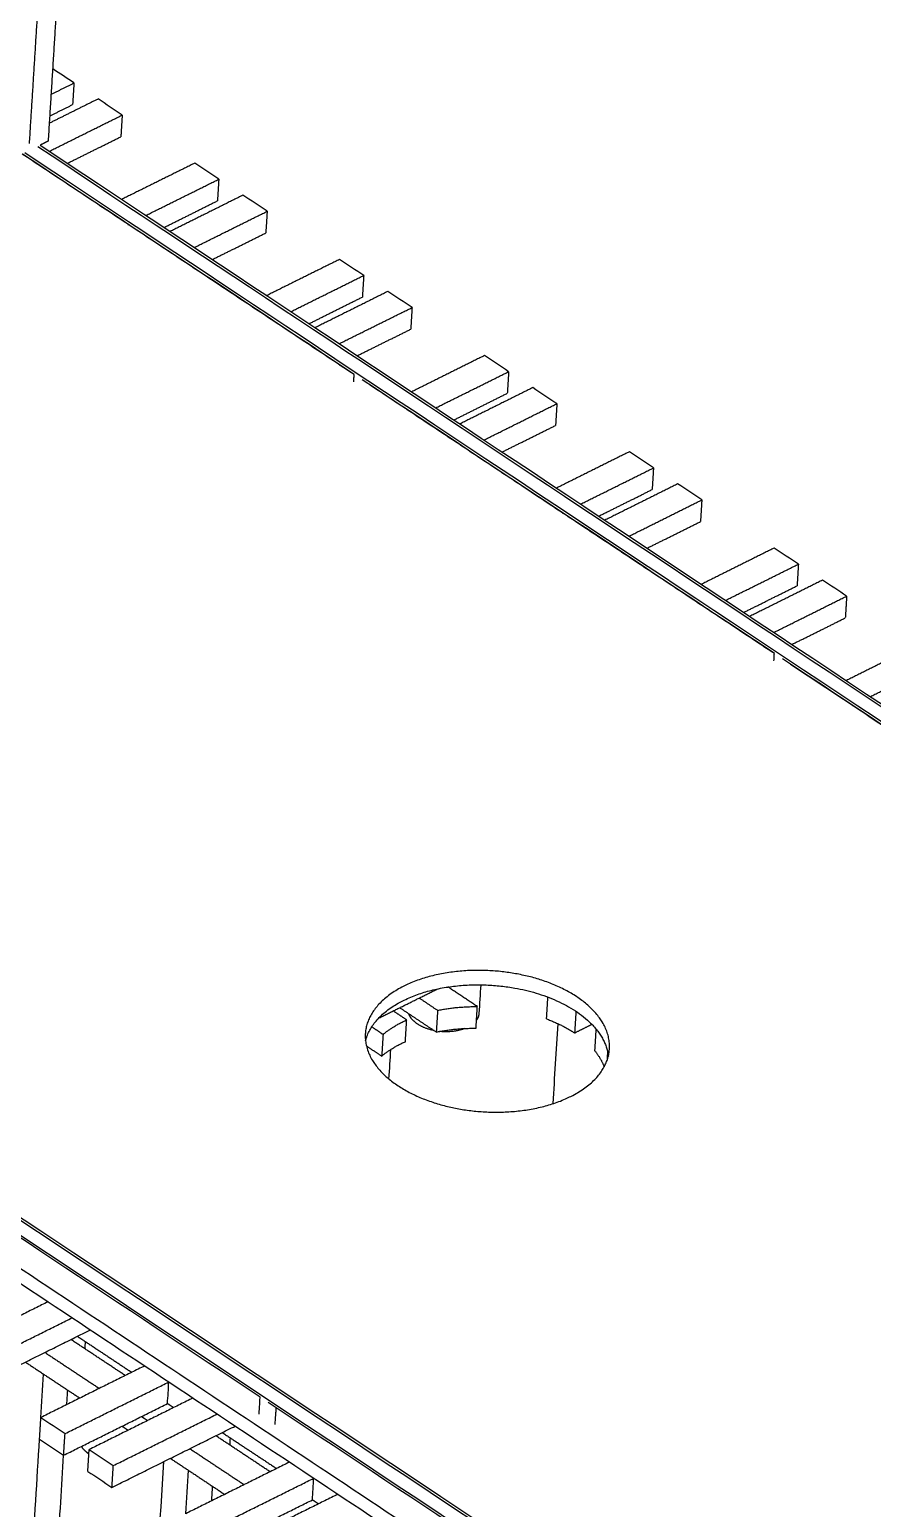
# Model space of a CAD drawing. Header units: centimetres. Extents: x 7653 to 15270, y 5751 to 14937.
# Drawn here: x 12690 to 13318, y 12631 to 13731 of the extents above; entities that cross this region are included whole.
import ezdxf

# ---------------------------------------------------------------- set-up
doc = ezdxf.new("R2010")
doc.units = ezdxf.units.CM
for name, color, linetype, true_color in [('Make2D$Visible$Curves$base', 7, 'Continuous', 0x000000), ('Make2D$Visible$Curves$estructura', 7, 'Continuous', 0x402a2a), ('Make2D$Visible$Curves$techo', 7, 'Continuous', 0x000000)]:
    doc.layers.add(name, color=color, linetype=linetype, true_color=true_color)

msp = doc.modelspace()

# ---------------------------------------------------------------- linework, layer by layer
at = {"layer": 'Make2D$Visible$Curves$base'}
for points, degree in [([(11284.5, 13738.3), (12857.5, 12694.1), (14430.5, 11650)], 2), ([(11283.9, 13727.5), (12856.9, 12683.4), (14429.9, 11639.2)], 2), ([(12723.3, 13691.6), (12718.1, 13695.1), (12712.8, 13698.5), (12707.6, 13702)], 3), ([(12706.4, 13683.2), (12714.9, 13687.4), (12723.3, 13691.6)], 2), ([(12723.3, 13691.6), (12722.8, 13683.5), (12722.3, 13675.5)], 2), ([(12741.3, 13679.7), (12723.2, 13670.7), (12705.1, 13661.7)], 2), ([(12759.2, 13667.7), (12753.2, 13671.7), (12747.3, 13675.7), (12741.3, 13679.7)], 3), ([(12705, 13640.8), (12732.1, 13654.3), (12759.2, 13667.7)], 2), ([(12705.4, 13667.1), (12713.9, 13671.3), (12722.3, 13675.5)], 2), ([(12759.2, 13667.7), (12758.7, 13659.7), (12758.2, 13651.6)], 2), ([(12718.5, 13631.9), (12738.4, 13641.7), (12758.2, 13651.6)], 2), ([(12931.9, 13474.6), (12808.3, 13556.7), (12684.8, 13638.7)], 2), ([(12691.6, 13634.1), (12691.7, 13634.2), (12691.7, 13634.2)], 2), ([(12705.1, 13625.2), (12705.2, 13625.2), (12705.2, 13625.3)], 2), ([(12813.2, 13631.9), (12786.1, 13618.5), (12758.9, 13605)], 2), ([(12831.1, 13620), (12825.2, 13624), (12819.2, 13628), (12813.2, 13631.9)], 3), ([(12776.9, 13593.1), (12804, 13606.5), (12831.1, 13620)], 2), ([(12831.1, 13620), (12830.6, 13611.9), (12830.1, 13603.9)], 2), ([(12790.4, 13584.1), (12810.3, 13594), (12830.1, 13603.9)], 2), ([(12849.1, 13608.1), (12822, 13594.6), (12794.9, 13581.1)], 2), ([(12867.1, 13596.1), (12861.1, 13600.1), (12855.1, 13604.1), (12849.1, 13608.1)], 3), ([(12745.7, 13598.4), (12745.6, 13598.4), (12745.5, 13598.3)], 2), ([(12812.9, 13569.2), (12840, 13582.7), (12867.1, 13596.1)], 2), ([(12867.1, 13596.1), (12866.6, 13588.1), (12866.1, 13580)], 2), ([(12763.5, 13586.4), (12763.6, 13586.4), (12763.6, 13586.5)], 2), ([(12777, 13577.5), (12777.1, 13577.5), (12777.1, 13577.5)], 2), ([(12826.4, 13560.3), (12846.2, 13570.1), (12866.1, 13580)], 2), ([(12781.6, 13574.5), (12781.6, 13574.5), (12781.5, 13574.5)], 2), ([(12799.5, 13562.5), (12799.5, 13562.6), (12799.6, 13562.6)], 2), ([(12921, 13560.3), (12893.9, 13546.9), (12866.8, 13533.4)], 2), ([(12939, 13548.4), (12933, 13552.4), (12927, 13556.4), (12921, 13560.3)], 3), ([(12813, 13553.6), (12813, 13553.6), (12813.1, 13553.7)], 2), ([(12884.8, 13521.5), (12911.9, 13534.9), (12939, 13548.4)], 2), ([(12939, 13548.4), (12938.5, 13540.3), (12938, 13532.3)], 2), ([(12957, 13536.5), (12929.9, 13523), (12902.8, 13509.5)], 2), ([(12975, 13524.5), (12969, 13528.5), (12963, 13532.5), (12957, 13536.5)], 3), ([(12853.5, 13526.8), (12853.5, 13526.8), (12853.4, 13526.7)], 2), ([(12898.3, 13512.5), (12918.1, 13522.4), (12938, 13532.3)], 2), ([(12920.7, 13497.6), (12947.9, 13511.1), (12975, 13524.5)], 2), ([(12975, 13524.5), (12974.5, 13516.5), (12974, 13508.4)], 2), ([(12871.4, 13514.8), (12871.4, 13514.8), (12871.5, 13514.9)], 2), ([(12884.9, 13505.9), (12884.9, 13505.9), (12885, 13505.9)], 2), ([(12889.5, 13502.9), (12889.4, 13502.9), (12889.4, 13502.9)], 2), ([(12934.2, 13488.7), (12954.1, 13498.5), (12974, 13508.4)], 2), ([(12907.3, 13490.9), (12907.4, 13491), (12907.5, 13491)], 2), ([(12920.8, 13482), (12920.9, 13482), (12920.9, 13482.1)], 2), ([(13028.9, 13488.8), (13001.8, 13475.3), (12974.7, 13461.8)], 2), ([(13046.9, 13476.8), (13040.9, 13480.8), (13034.9, 13484.8), (13028.9, 13488.8)], 3), ([(12992.6, 13449.9), (13019.8, 13463.3), (13046.9, 13476.8)], 2), ([(13046.9, 13476.8), (13046.4, 13468.7), (13045.9, 13460.7)], 2), ([(13244.7, 13267), (13094.3, 13366.8), (12943.9, 13466.7)], 2), ([(13006.1, 13440.9), (13026, 13450.8), (13045.9, 13460.7)], 2), ([(13064.8, 13464.9), (13037.7, 13451.4), (13010.6, 13437.9)], 2), ([(13082.8, 13453), (13076.8, 13456.9), (13070.8, 13460.9), (13064.8, 13464.9)], 3), ([(12961.4, 13455.2), (12961.3, 13455.2), (12961.3, 13455.1)], 2), ([(13028.6, 13426), (13055.7, 13439.5), (13082.8, 13453)], 2), ([(13082.8, 13453), (13082.3, 13444.9), (13081.8, 13436.8)], 2), ([(12979.2, 13443.2), (12979.3, 13443.2), (12979.4, 13443.3)], 2), ([(13042.1, 13417.1), (13062, 13426.9), (13081.8, 13436.8)], 2), ([(12992.7, 13434.3), (12992.8, 13434.3), (12992.8, 13434.3)], 2), ([(12997.3, 13431.3), (12997.3, 13431.3), (12997.2, 13431.3)], 2), ([(13015.2, 13419.3), (13015.3, 13419.4), (13015.3, 13419.4)], 2), ([(13136.8, 13417.2), (13109.6, 13403.7), (13082.5, 13390.2)], 2), ([(13154.7, 13405.2), (13148.7, 13409.2), (13142.7, 13413.2), (13136.8, 13417.2)], 3), ([(13028.7, 13410.4), (13028.7, 13410.4), (13028.8, 13410.5)], 2), ([(13100.5, 13378.3), (13127.6, 13391.7), (13154.7, 13405.2)], 2), ([(13154.7, 13405.2), (13154.2, 13397.1), (13153.7, 13389.1)], 2), ([(13172.7, 13393.3), (13145.6, 13379.8), (13118.5, 13366.3)], 2), ([(13190.7, 13381.4), (13184.7, 13385.3), (13178.7, 13389.3), (13172.7, 13393.3)], 3), ([(13069.2, 13383.6), (13069.2, 13383.6), (13069.1, 13383.5)], 2), ([(13114, 13369.3), (13133.9, 13379.2), (13153.7, 13389.1)], 2), ([(13136.5, 13354.4), (13163.6, 13367.9), (13190.7, 13381.4)], 2), ([(13190.7, 13381.4), (13190.2, 13373.3), (13189.7, 13365.2)], 2), ([(13087.1, 13371.6), (13087.2, 13371.6), (13087.2, 13371.7)], 2), ([(13100.6, 13362.7), (13100.6, 13362.7), (13100.7, 13362.7)], 2), ([(13105.2, 13359.7), (13105.1, 13359.7), (13105.1, 13359.7)], 2), ([(13149.9, 13345.5), (13169.8, 13355.3), (13189.7, 13365.2)], 2), ([(13123.1, 13347.7), (13123.1, 13347.8), (13123.2, 13347.8)], 2), ([(13136.5, 13338.8), (13136.6, 13338.8), (13136.7, 13338.9)], 2), ([(13244.6, 13345.6), (13217.5, 13332.1), (13190.4, 13318.6)], 2), ([(13262.6, 13333.6), (13256.6, 13337.6), (13250.6, 13341.6), (13244.6, 13345.6)], 3), ([(13208.4, 13306.7), (13235.5, 13320.1), (13262.6, 13333.6)], 2), ([(13262.6, 13333.6), (13262.1, 13325.5), (13261.6, 13317.5)], 2), ([(13221.9, 13297.7), (13241.7, 13307.6), (13261.6, 13317.5)], 2), ([(13280.6, 13321.7), (13253.5, 13308.2), (13226.3, 13294.7)], 2), ([(13298.5, 13309.8), (13292.6, 13313.7), (13286.6, 13317.7), (13280.6, 13321.7)], 3), ([(13177.1, 13312), (13177.1, 13312), (13177, 13311.9)], 2), ([(13244.3, 13282.8), (13271.4, 13296.3), (13298.5, 13309.8)], 2), ([(13298.5, 13309.8), (13298, 13301.7), (13297.5, 13293.6)], 2), ([(13195, 13300), (13195, 13300), (13195.1, 13300.1)], 2), ([(13257.8, 13273.9), (13277.7, 13283.7), (13297.5, 13293.6)], 2), ([(13208.4, 13291.1), (13208.5, 13291.1), (13208.6, 13291.1)], 2), ([(13213.1, 13288.1), (13213, 13288.1), (13212.9, 13288.1)], 2), ([(13230.9, 13276.1), (13231, 13276.2), (13231, 13276.2)], 2), ([(13352.5, 13274), (13325.4, 13260.5), (13298.3, 13247)], 2), ([(13244.4, 13267.2), (13244.5, 13267.2), (13244.5, 13267.3)], 2), ([(13497.4, 13099.3), (13377, 13179.2), (13256.7, 13259)], 2), ([(13316.2, 13235.1), (13343.3, 13248.5), (13370.5, 13262)], 2), ([(13285, 13240.4), (13284.9, 13240.4), (13284.9, 13240.3)], 2), ([(13302.8, 13228.4), (13302.9, 13228.4), (13303, 13228.5)], 2), ([(13316.3, 13219.5), (13316.4, 13219.5), (13316.4, 13219.5)], 2), ([(12949.9, 12995.7), (12972, 13006.6), (12994, 13017.6)], 2), ([(13023.6, 13004.4), (13012.7, 13011.7), (13001.7, 13019)], 2), ([(13026.1, 13020.6), (13025.7, 13013.5), (13025.2, 13006.4), (13024.8, 12999.3)], 3), ([(12980.3, 13010.8), (12987.2, 13006.2), (12994, 13001.6)], 2), ([(13075.1, 12995.3), (13075.6, 13003.3), (13076.1, 13011.4)], 2), ([(12971, 12994.5), (12966, 12997.8), (12961, 13001.2)], 2), ([(12965.8, 13003.6), (12979.4, 12994.5), (12993, 12985.5)], 2), ([(12970, 12978.3), (12970.5, 12986.4), (12971, 12994.5)], 2), ([(12994, 13001.6), (12993.5, 12993.6), (12993, 12985.5)], 2), ([(13022.6, 12988.3), (13023.1, 12996.4), (13023.6, 13004.4)], 2), ([(13097, 13000.9), (13096.5, 12992.8), (13096, 12984.8)], 2), ([(12945, 12989.4), (12949.2, 12986.6), (12953.4, 12983.7)], 2), ([(12953.4, 12983.7), (12952.9, 12975.7), (12952.4, 12967.6)], 2), ([(13080, 12932.2), (13081.2, 12952), (13082.4, 12971.8), (13083.7, 12991.6)], 3), ([(13096, 12984.8), (13102.4, 12988), (13108.8, 12991.2)], 2), ([(13111.1, 12971.4), (13111.6, 12979.5), (13112.1, 12987.6)], 2), ([(12941, 12975.1), (12946.7, 12971.4), (12952.4, 12967.6)], 2), ([(12957.8, 12950.5), (12958.3, 12957.9), (12958.7, 12965.2), (12959.2, 12972.5)], 3), ([(13120.5, 12970.9), (13120.3, 12967.6), (13120.1, 12964.3)], 2), ([(12704.1, 12784.8), (12665.4, 12765.6), (12626.8, 12746.4)], 2), ([(12643.7, 12718.3), (12689.6, 12741.1), (12735.5, 12763.9)], 2), ([(12644.7, 12734.5), (12683.4, 12753.7), (12722, 12772.9)], 2), ([(12761.5, 12729.9), (12741.3, 12743.3), (12721, 12756.7)], 2), ([(12725.9, 12759.1), (12746.1, 12745.7), (12766.3, 12732.3)], 2), ([(12731.6, 12749.7), (12731.7, 12751.5), (12731.8, 12753.3), (12731.9, 12755.1)], 3), ([(12701.7, 12747.1), (12721.9, 12733.7), (12742.2, 12720.3)], 2), ([(12687.2, 12739.9), (12707.4, 12726.5), (12727.7, 12713.1)], 2), ([(12776, 12737.1), (12737.3, 12717.9), (12698.7, 12698.7)], 2), ([(12698.7, 12698.7), (12699.3, 12709.4), (12700, 12720.2), (12700.7, 12731)], 3), ([(12716.7, 12686.7), (12755.3, 12705.9), (12793.9, 12725.1)], 2), ([(12792.9, 12709), (12793.3, 12714.4), (12793.6, 12719.8), (12793.9, 12725.1)], 3), ([(12841, 12727.7), (12841, 12727.7), (12841, 12727.7)], 2), ([(12715.6, 12670.6), (12754.3, 12689.8), (12792.9, 12709)], 2), ([(12718, 12708.3), (12718.2, 12711.9), (12718.4, 12715.4), (12718.7, 12719)], 3), ([(12811.9, 12713.2), (12773.3, 12694), (12734.6, 12674.8)], 2), ([(12797.4, 12706), (12795.2, 12707.5), (12792.9, 12709)], 2), ([(12697.7, 12682.5), (12698.2, 12690.6), (12698.7, 12698.7)], 2), ([(12698.7, 12698.7), (12704.7, 12694.7), (12710.7, 12690.7), (12716.7, 12686.7)], 3), ([(12752.6, 12662.9), (12791.3, 12682.1), (12829.9, 12701.3)], 2), ([(12773.6, 12699.4), (12775.9, 12697.9), (12778.1, 12696.4)], 2), ([(12715.6, 12670.6), (12716.1, 12678.7), (12716.7, 12686.7)], 2), ([(12751.6, 12646.7), (12797.5, 12669.5), (12843.4, 12692.3)], 2), ([(12759.1, 12692.2), (12761.4, 12690.7), (12763.6, 12689.2)], 2), ([(12833.7, 12687.5), (12853.9, 12674.1), (12874.2, 12660.7)], 2), ([(12691.9, 12591), (12693.9, 12621.5), (12695.8, 12652), (12697.7, 12682.5)], 3), ([(12697.7, 12682.5), (12703.7, 12678.5), (12709.7, 12674.6), (12715.6, 12670.6)], 3), ([(12809.6, 12675.5), (12829.8, 12662.1), (12850, 12648.7)], 2), ([(12869.3, 12658.3), (12849.1, 12671.7), (12828.9, 12685.1)], 2), ([(12839.4, 12678.1), (12839.5, 12679.9), (12839.6, 12681.7), (12839.8, 12683.5)], 3), ([(12711.3, 12600.6), (12712.7, 12623.9), (12714.2, 12647.3), (12715.6, 12670.6)], 3), ([(12733.6, 12658.6), (12734.1, 12666.7), (12734.6, 12674.8)], 2), ([(12734.6, 12674.8), (12740.6, 12670.8), (12746.6, 12666.8), (12752.6, 12662.9)], 3), ([(12781.8, 12531.3), (12784.6, 12576.2), (12787.4, 12621.1), (12790.2, 12665.9)], 3), ([(12795.1, 12668.3), (12815.3, 12654.9), (12835.5, 12641.5)], 2), ([(12883.8, 12665.5), (12845.2, 12646.3), (12806.5, 12627.1)], 2), ([(12733.6, 12658.6), (12739.6, 12654.7), (12745.6, 12650.7), (12751.6, 12646.7)], 3), ([(12751.6, 12646.7), (12752.1, 12654.8), (12752.6, 12662.9)], 2), ([(12806.5, 12627.1), (12807.2, 12637.8), (12807.9, 12648.6), (12808.6, 12659.4)], 3), ([(12824.5, 12615.1), (12863.2, 12634.3), (12901.8, 12653.5)], 2), ([(12900.8, 12637.4), (12901.1, 12642.8), (12901.5, 12648.2), (12901.8, 12653.5)], 3), ([(12948.9, 12656.1), (12948.9, 12656.1), (12948.9, 12656.1)], 2), ([(12825.9, 12636.7), (12826.1, 12640.3), (12826.3, 12643.8), (12826.5, 12647.4)], 3), ([(12823.5, 12599), (12862.2, 12618.2), (12900.8, 12637.4)], 2), ([(12919.8, 12641.6), (12881.1, 12622.4), (12842.5, 12603.2)], 2), ([(12905.3, 12634.4), (12903, 12635.9), (12900.8, 12637.4)], 2), ([(12980.4, 12635.2), (12980.4, 12635.2), (12980.4, 12635.2)], 2)]:
    msp.add_open_spline(points, degree=degree, dxfattribs=at)
for points, weights, knots in [([(13052.1, 13028.9), (13140.6, 13013.1), (13119.5, 12962.7), (13098.5, 12912.4), (13010, 12928.3), (12921.6, 12944.2), (12942.6, 12994.5), (12963.7, 13044.8), (13052.1, 13028.9)], [1, 0.707106781187, 1, 0.707106781187, 1, 0.707106781187, 1, 0.707106781187, 1], [-4328.346144, -4328.346144, -4328.346144, -3246.259608, -3246.259608, -2164.173072, -2164.173072, -1082.086536, -1082.086536, 0, 0, 0]), ([(12940.4, 12978.9), (12941, 12981.3), (12942, 12983.7), (12963, 13034), (13051.5, 13018.2)], [0.963995433887, 0.980729893047, 1, 0.707106781187, 1], [-1153.279455, -1153.279455, -1153.279455, -1082.086536, -1082.086536, 0, 0, 0]), ([(12991.5, 12986.5), (12984.2, 12988), (12979.1, 12991.4), (12974, 12994.8), (12972.5, 12999.1)], [0.86500064712, 0.894497399988, 1, 0.894497399988, 0.86500064712], [-0.5440834, -0.5440834, -0.5440834, -0.4, -0.4, -0.2559166, -0.2559166, -0.2559166]), ([(12734.4, 12671.6), (12734.4, 12671.6), (12734.4, 12671.6), (12730.7, 12674.1), (12728.9, 12677.1)], [0.999955504333, 0.999977750476, 1, 0.920427730249, 0.884091327405], [-0.4000304, -0.4000304, -0.4000304, -0.4, -0.4, -0.2913293, -0.2913293, -0.2913293])]:
    msp.add_rational_spline(points, weights, degree=2, knots=knots, dxfattribs=at)
for points, weights in [([(13051.5, 13018.2), (13116.6, 13006.5), (13121.1, 12967.6)], [1, 0.766115691965, 0.905759113705]), ([(12953.4, 12983.7), (12960.8, 12989.9), (12971, 12994.5)], [1, 0.989313267849, 1]), ([(12994, 13001.6), (13008.2, 13004.5), (13023.6, 13004.4)], [1, 0.985947717222, 1]), ([(13024.8, 12999.3), (13024.6, 12996.7), (13023, 12994.4)], [0.853553390593, 0.853553390593, 0.87851421499]), ([(13075.1, 12995.3), (13086.8, 12990.9), (13096, 12984.8)], [1, 0.989173241747, 1]), ([(12993, 12985.5), (13007.2, 12988.4), (13022.6, 12988.3)], [1, 0.985947717222, 1]), ([(13014.3, 12988.1), (13005.8, 12984.8), (12995.3, 12985.9)], [0.96064821849, 0.841358575315, 0.854942005922]), ([(12952.4, 12967.6), (12959.8, 12973.8), (12970, 12978.3)], [1, 0.989313267849, 1]), ([(13111.1, 12971.4), (13115.7, 12965.7), (13118, 12959.7)], [1, 0.990629756184, 0.994591898785])]:
    msp.add_rational_spline(points, weights, degree=2, dxfattribs=at)
at = {"layer": 'Make2D$Visible$Curves$estructura'}
for points in [[(12696.3, 13644.4), (12924.7, 13492.9), (13211.2, 13302.7), (13501.8, 13109.8)], [(12698.2, 13645.3), (12926.6, 13493.7), (13212.6, 13303.9), (13502.5, 13111.4)], [(12931.9, 13474.8), (12844.3, 13532.9), (12761.3, 13588), (12684.9, 13638.7)], [(13498.1, 13101), (13205, 13295.6), (12916, 13487.4), (12686.7, 13639.6)], [(13244.7, 13267.1), (13138.8, 13337.5), (13035.5, 13406), (12937.9, 13470.8)], [(12943.9, 13466.8), (12943.9, 13466.8), (12943.9, 13466.7), (12943.9, 13466.7)], [(11976.4, 13317), (12385.6, 13045.4), (12993.7, 12641.7), (13474.2, 12322.8)], [(11976.8, 13314.7), (12526.1, 12950), (13435.7, 12346.2), (13911.8, 12030.2)], [(11967.1, 13309.9), (12515.3, 12946), (13429, 12339.5), (13905.9, 12022.9)], [(13497.4, 13099.4), (13414.4, 13154.5), (13331.8, 13209.3), (13250.7, 13263.2)], [(13256.7, 13259.2), (13256.7, 13259.1), (13256.7, 13259.1), (13256.7, 13259)], [(12861.9, 12713.8), (12758.8, 12782.3), (12655.7, 12850.7), (12555.1, 12917.5)], [(13174.7, 12506.2), (13074, 12573), (12971, 12641.4), (12867.9, 12709.8)]]:
    msp.add_open_spline(points, degree=3, dxfattribs=at)
for points, knots in [([(12931.6, 13469.2), (12931.6, 13469.9), (12931.7, 13470.6), (12931.7, 13471.3), (12931.8, 13472.5), (12931.8, 13473.6), (12931.9, 13474.8)], [24.222616, 24.222616, 24.222616, 24.222616, 26.756855, 26.756855, 26.756855, 30.994118, 30.994118, 30.994118, 30.994118]), ([(13244.4, 13261.6), (13244.4, 13262.3), (13244.5, 13264.1), (13244.6, 13266), (13244.7, 13267.1)], [-0.3209861, -0.3209861, -0.3209861, -0.3209861, -0.25, -0.1312823, -0.1312823, -0.1312823, -0.1312823]), ([(12861.1, 12701.1), (12861.1, 12701.8), (12861.2, 12702.4), (12861.2, 12703.1), (12861.4, 12705.5), (12861.5, 12707.9), (12861.7, 12710.4), (12861.7, 12711.5), (12861.8, 12712.7), (12861.9, 12713.8)], [15.410706, 15.410706, 15.410706, 15.410706, 17.837903, 17.837903, 17.837903, 26.756855, 26.756855, 26.756855, 30.995669, 30.995669, 30.995669, 30.995669]), ([(12873.1, 12693.4), (12873.1, 12694), (12873.3, 12696.9), (12873.6, 12701.1), (12873.8, 12704.7), (12873.9, 12705.9)], [-0.8053093, -0.8053093, -0.8053093, -0.8053093, -0.75, -0.5, -0.3780987, -0.3780987, -0.3780987, -0.3780987])]:
    msp.add_open_spline(points, degree=3, knots=knots, dxfattribs=at)
at = {"layer": 'Make2D$Visible$Curves$techo'}
for points in [[(12704.3, 13648.4), (12711.1, 13757.9), (12717.9, 13867.4)], [(12690.2, 13646.6), (12696.4, 13745.4), (12702.6, 13844.3)], [(12704.3, 13648.4), (12701.2, 13646.9), (12698.2, 13645.3)]]:
    msp.add_open_spline(points, degree=2, dxfattribs=at)

doc.saveas('drawing.dxf')
